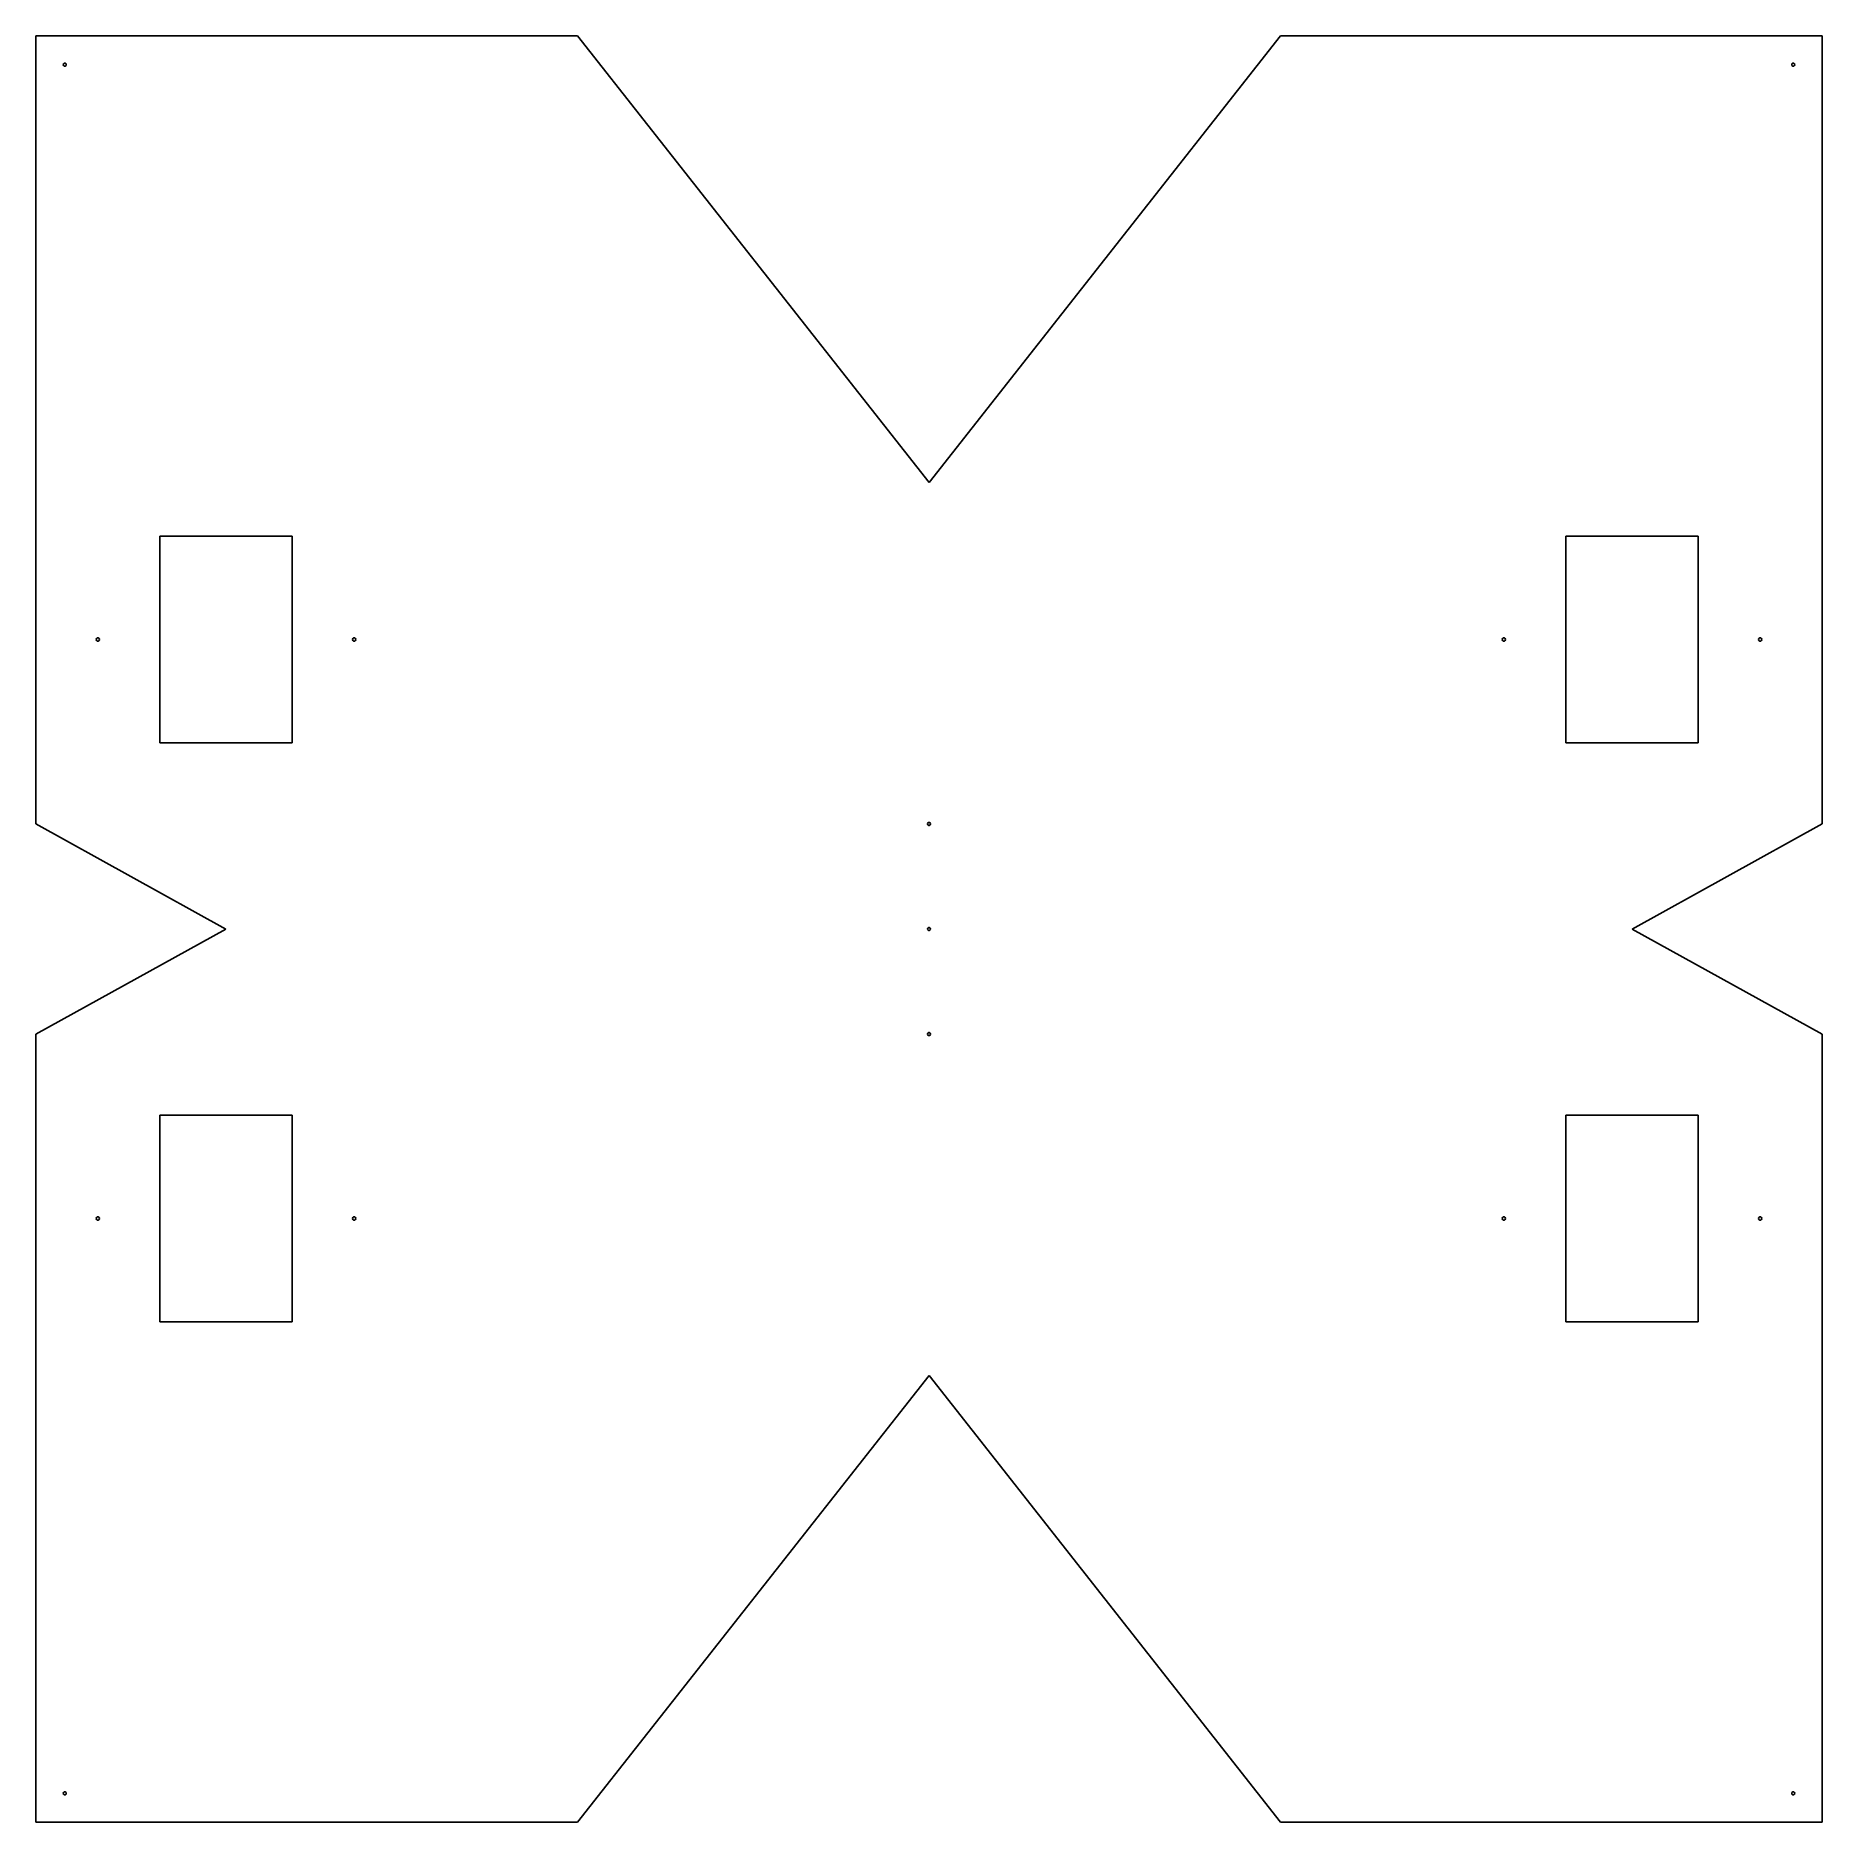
# Model space of a CAD drawing. Header units: metres. Extents: x 0 to 216, y 10 to 226.
import ezdxf

# ---------------------------------------------------------------- set-up
doc = ezdxf.new("R2010")
doc.units = ezdxf.units.M

msp = doc.modelspace()

# ---------------------------------------------------------------- linework, layer by layer
for p, q in [((65.5, 226), (0, 226)), ((0, 226), (0, 130.7)), ((108, 172), (65.5, 226)), ((150.5, 226), (108, 172)), ((216, 226), (150.5, 226)), ((216, 130.7), (216, 226)), ((3.30156, 222.5), (3.33946, 222.617)), ((3.33946, 222.383), (3.30156, 222.5)), ((3.33946, 222.617), (3.43868, 222.689)), ((3.43868, 222.689), (3.56132, 222.689)), ((3.56132, 222.689), (3.66054, 222.617)), ((3.66054, 222.617), (3.69844, 222.5)), ((3.69844, 222.5), (3.66054, 222.383)), ((212.302, 222.5), (212.339, 222.617)), ((212.339, 222.383), (212.302, 222.5)), ((212.339, 222.617), (212.439, 222.689)), ((212.439, 222.689), (212.561, 222.689)), ((212.561, 222.689), (212.661, 222.617)), ((212.661, 222.617), (212.698, 222.5)), ((212.698, 222.5), (212.661, 222.383)), ((3.43868, 222.311), (3.33946, 222.383)), ((3.56132, 222.311), (3.43868, 222.311)), ((3.66054, 222.383), (3.56132, 222.311)), ((212.439, 222.311), (212.339, 222.383)), ((212.561, 222.311), (212.439, 222.311)), ((212.661, 222.383), (212.561, 222.311)), ((15, 140.5), (15, 165.5)), ((15, 165.5), (31, 165.5)), ((31, 165.5), (31, 140.5)), ((185, 140.5), (185, 165.5)), ((185, 165.5), (201, 165.5)), ((201, 165.5), (201, 140.5)), ((7.30156, 153), (7.33946, 153.117)), ((7.33946, 152.883), (7.30156, 153)), ((7.33946, 153.117), (7.43868, 153.189)), ((7.43868, 152.811), (7.33946, 152.883)), ((7.43868, 153.189), (7.56132, 153.189)), ((7.56132, 152.811), (7.43868, 152.811)), ((7.56132, 153.189), (7.66054, 153.117)), ((7.66054, 152.883), (7.56132, 152.811)), ((7.66054, 153.117), (7.69844, 153)), ((7.69844, 153), (7.66054, 152.883)), ((38.3016, 153), (38.3395, 153.117)), ((38.3395, 152.883), (38.3016, 153)), ((38.3395, 153.117), (38.4387, 153.189)), ((38.4387, 152.811), (38.3395, 152.883)), ((38.4387, 153.189), (38.5613, 153.189)), ((38.5613, 152.811), (38.4387, 152.811)), ((38.5613, 153.189), (38.6605, 153.117)), ((38.6605, 152.883), (38.5613, 152.811)), ((38.6605, 153.117), (38.6984, 153)), ((38.6984, 153), (38.6605, 152.883)), ((177.302, 153), (177.339, 153.117)), ((177.339, 152.883), (177.302, 153)), ((177.339, 153.117), (177.439, 153.189)), ((177.439, 152.811), (177.339, 152.883)), ((177.439, 153.189), (177.561, 153.189)), ((177.561, 152.811), (177.439, 152.811)), ((177.561, 153.189), (177.661, 153.117)), ((177.661, 152.883), (177.561, 152.811)), ((177.661, 153.117), (177.698, 153)), ((177.698, 153), (177.661, 152.883)), ((208.302, 153), (208.339, 153.117)), ((208.339, 152.883), (208.302, 153)), ((208.339, 153.117), (208.439, 153.189)), ((208.439, 152.811), (208.339, 152.883)), ((208.439, 153.189), (208.561, 153.189)), ((208.561, 152.811), (208.439, 152.811)), ((208.561, 153.189), (208.661, 153.117)), ((208.661, 152.883), (208.561, 152.811)), ((208.661, 153.117), (208.698, 153)), ((208.698, 153), (208.661, 152.883)), ((31, 140.5), (15, 140.5)), ((201, 140.5), (185, 140.5)), ((0, 130.7), (23, 118)), ((107.802, 130.7), (107.839, 130.817)), ((107.839, 130.583), (107.802, 130.7)), ((107.839, 130.817), (107.939, 130.889)), ((107.939, 130.511), (107.839, 130.583)), ((107.939, 130.889), (108.061, 130.889)), ((108.061, 130.511), (107.939, 130.511)), ((108.061, 130.889), (108.161, 130.817)), ((108.161, 130.583), (108.061, 130.511)), ((108.161, 130.817), (108.198, 130.7)), ((108.198, 130.7), (108.161, 130.583)), ((193, 118), (216, 130.7)), ((23, 118), (0, 105.3)), ((107.802, 118), (107.839, 118.117)), ((107.839, 117.883), (107.802, 118)), ((107.839, 118.117), (107.939, 118.189)), ((107.939, 117.811), (107.839, 117.883)), ((107.939, 118.189), (108.061, 118.189)), ((108.061, 117.811), (107.939, 117.811)), ((108.061, 118.189), (108.161, 118.117)), ((108.161, 117.883), (108.061, 117.811)), ((108.161, 118.117), (108.198, 118)), ((108.198, 118), (108.161, 117.883)), ((216, 105.3), (193, 118)), ((0, 105.3), (0, 10)), ((107.802, 105.3), (107.839, 105.417)), ((107.839, 105.183), (107.802, 105.3)), ((107.839, 105.417), (107.939, 105.489)), ((107.939, 105.111), (107.839, 105.183)), ((107.939, 105.489), (108.061, 105.489)), ((108.061, 105.111), (107.939, 105.111)), ((108.061, 105.489), (108.161, 105.417)), ((108.161, 105.183), (108.061, 105.111)), ((108.161, 105.417), (108.198, 105.3)), ((108.198, 105.3), (108.161, 105.183)), ((216, 10), (216, 105.3)), ((15, 70.5), (15, 95.5)), ((15, 95.5), (31, 95.5)), ((31, 95.5), (31, 70.5)), ((185, 70.5), (185, 95.5)), ((185, 95.5), (201, 95.5)), ((201, 95.5), (201, 70.5)), ((7.30156, 83), (7.33946, 83.1166)), ((7.33946, 82.8834), (7.30156, 83)), ((7.33946, 83.1166), (7.43868, 83.1887)), ((7.43868, 82.8113), (7.33946, 82.8834)), ((7.43868, 83.1887), (7.56132, 83.1887)), ((7.56132, 82.8113), (7.43868, 82.8113)), ((7.56132, 83.1887), (7.66054, 83.1166)), ((7.66054, 82.8834), (7.56132, 82.8113)), ((7.66054, 83.1166), (7.69844, 83)), ((7.69844, 83), (7.66054, 82.8834)), ((38.3016, 83), (38.3395, 83.1166)), ((38.3395, 82.8834), (38.3016, 83)), ((38.3395, 83.1166), (38.4387, 83.1887)), ((38.4387, 82.8113), (38.3395, 82.8834)), ((38.4387, 83.1887), (38.5613, 83.1887)), ((38.5613, 82.8113), (38.4387, 82.8113)), ((38.5613, 83.1887), (38.6605, 83.1166)), ((38.6605, 82.8834), (38.5613, 82.8113)), ((38.6605, 83.1166), (38.6984, 83)), ((38.6984, 83), (38.6605, 82.8834)), ((177.302, 83), (177.339, 83.1166)), ((177.339, 82.8834), (177.302, 83)), ((177.339, 83.1166), (177.439, 83.1887)), ((177.439, 82.8113), (177.339, 82.8834)), ((177.439, 83.1887), (177.561, 83.1887)), ((177.561, 82.8113), (177.439, 82.8113)), ((177.561, 83.1887), (177.661, 83.1166)), ((177.661, 82.8834), (177.561, 82.8113)), ((177.661, 83.1166), (177.698, 83)), ((177.698, 83), (177.661, 82.8834)), ((208.302, 83), (208.339, 83.1166)), ((208.339, 82.8834), (208.302, 83)), ((208.339, 83.1166), (208.439, 83.1887)), ((208.439, 82.8113), (208.339, 82.8834)), ((208.439, 83.1887), (208.561, 83.1887)), ((208.561, 82.8113), (208.439, 82.8113)), ((208.561, 83.1887), (208.661, 83.1166)), ((208.661, 82.8834), (208.561, 82.8113)), ((208.661, 83.1166), (208.698, 83)), ((208.698, 83), (208.661, 82.8834)), ((31, 70.5), (15, 70.5)), ((201, 70.5), (185, 70.5)), ((65.5, 10), (108, 64)), ((108, 64), (150.5, 10)), ((3.30156, 13.5), (3.33946, 13.6166)), ((3.33946, 13.3834), (3.30156, 13.5)), ((3.33946, 13.6166), (3.43868, 13.6887)), ((3.43868, 13.3113), (3.33946, 13.3834)), ((3.43868, 13.6887), (3.56132, 13.6887)), ((3.56132, 13.3113), (3.43868, 13.3113)), ((3.56132, 13.6887), (3.66054, 13.6166)), ((3.66054, 13.3834), (3.56132, 13.3113)), ((3.66054, 13.6166), (3.69844, 13.5)), ((3.69844, 13.5), (3.66054, 13.3834)), ((212.302, 13.5), (212.339, 13.6166)), ((212.339, 13.3834), (212.302, 13.5)), ((212.339, 13.6166), (212.439, 13.6887)), ((212.439, 13.3113), (212.339, 13.3834)), ((212.439, 13.6887), (212.561, 13.6887)), ((212.561, 13.3113), (212.439, 13.3113)), ((212.561, 13.6887), (212.661, 13.6166)), ((212.661, 13.3834), (212.561, 13.3113)), ((212.661, 13.6166), (212.698, 13.5)), ((212.698, 13.5), (212.661, 13.3834)), ((0, 10), (65.5, 10)), ((150.5, 10), (216, 10))]:
    msp.add_line(p, q)

doc.saveas('drawing.dxf')
